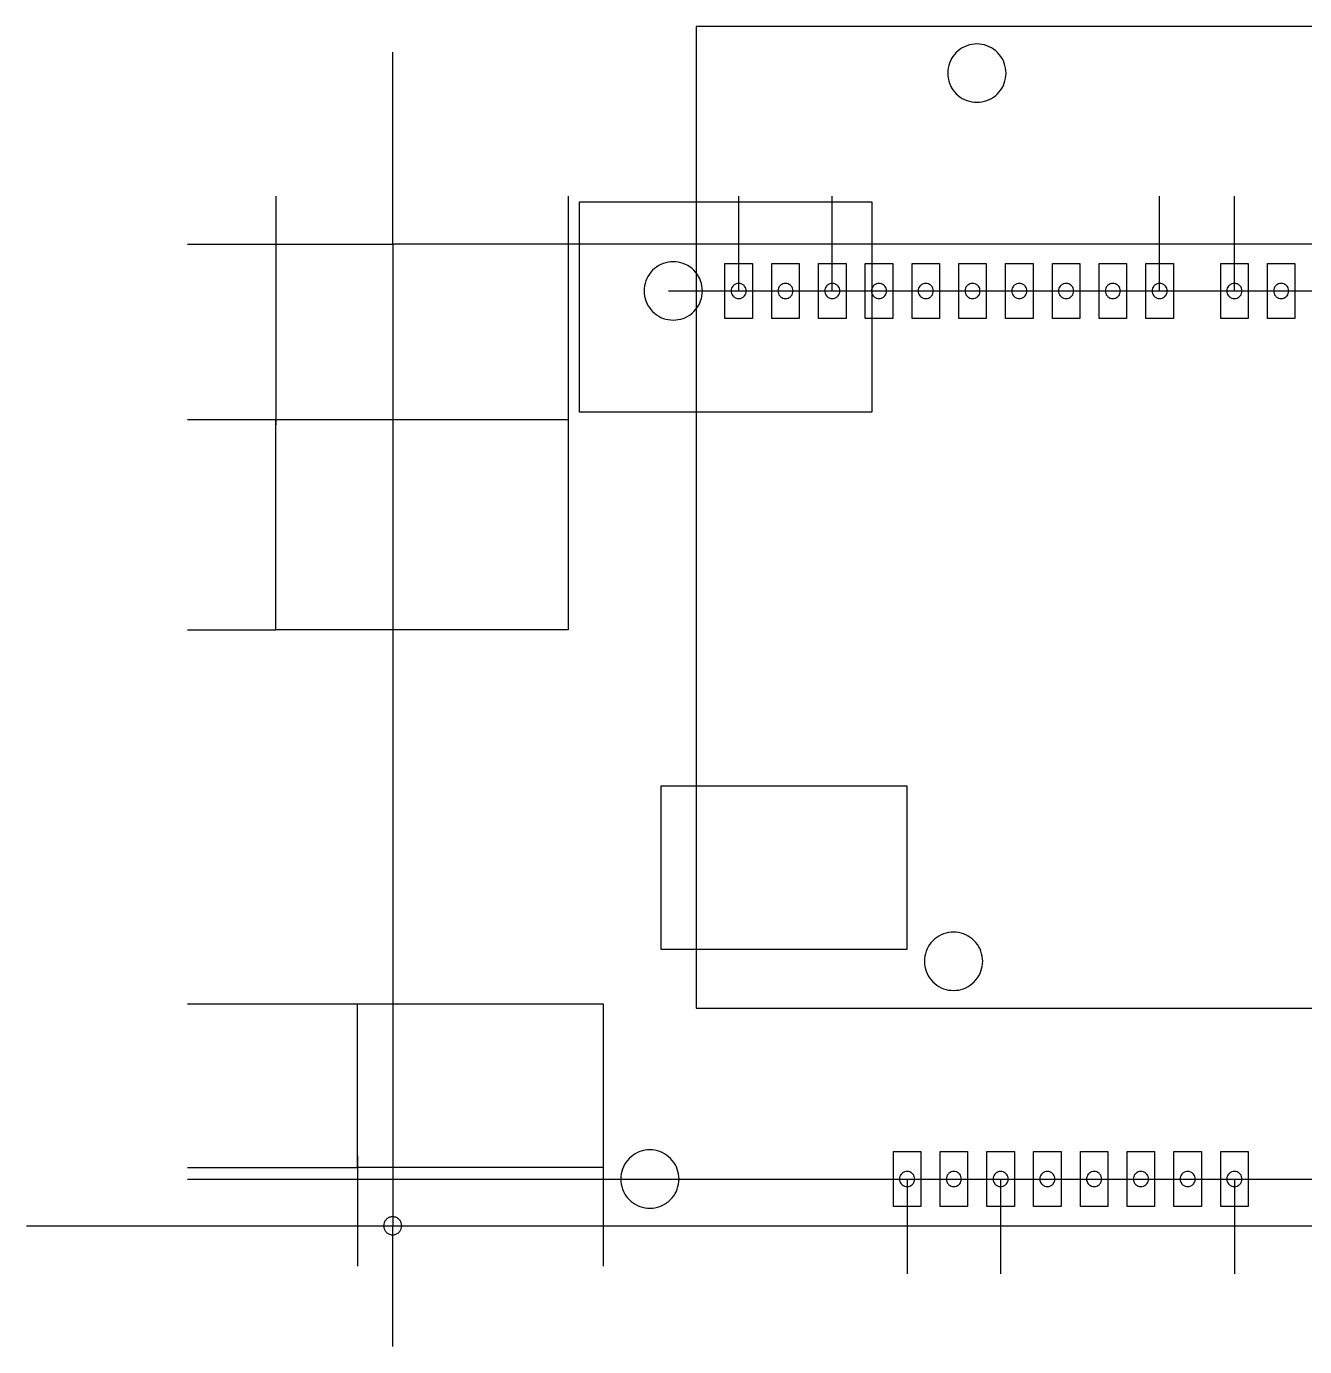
# Model space of a CAD drawing. Extents: x 30 to 168, y 208 to 280.
# Drawn here: x 29.7 to 99, y 208.2 to 279.9 of the extents above; entities that cross this region are included whole.
import ezdxf

# ---------------------------------------------------------------- set-up
doc = ezdxf.new("R2010")
doc.units = 0
for name, color, linetype in [('Layer_1', 7, 'CONTINUOUS'), ('Layer_1_copy', 7, 'CONTINUOUS'), ('Layer_1_copy_1', 7, 'CONTINUOUS')]:
    doc.layers.add(name, color=color, linetype=linetype)

msp = doc.modelspace()

# ---------------------------------------------------------------- linework, layer by layer
at = {"layer": 'Layer_1', "color": 7}
for points in [[(49.581959, 268.048382), (49.581981, 278.466707)], [(43.242852, 270.659365), (43.242852, 258.244512)], [(59.090641, 270.65941), (59.090641, 258.488151)], [(68.345729, 265.512735), (68.345729, 270.659455)], [(73.417029, 265.512735), (73.417029, 270.659455)], [(91.166539, 265.512735), (91.166539, 270.659455)], [(95.223559, 265.512735), (95.223559, 270.659455)], [(38.461355, 268.048382), (49.581959, 268.048382)], [(64.539849, 265.512735), (159.4111, 265.512735)], [(38.461355, 258.5397), (43.242852, 258.5397)], [(38.461355, 247.129322), (43.242852, 247.129322)], [(38.461355, 226.844167), (47.68024, 226.844144)], [(47.68024, 218.603297), (47.68024, 214.799837)], [(60.99236, 218.603297), (60.99236, 214.799837)], [(38.461355, 217.969391), (47.68024, 217.969391)], [(38.462051, 217.335485), (145.67087, 217.335485)], [(77.474059, 217.335485), (77.474059, 212.188765)], [(82.545349, 217.335485), (82.545349, 212.188765)], [(95.223559, 217.335485), (95.223559, 212.188765)], [(29.723234, 214.799837), (49.581959, 214.799837)], [(47.68024, 214.799837), (47.68024, 212.604728)], [(49.581959, 208.246561), (49.581981, 214.799837)], [(60.99236, 214.799837), (60.99236, 212.604728)]]:
    msp.add_lwpolyline(points, dxfattribs=at)
for points in [[(49.581959, 214.799837), (148.47212, 214.799837), (148.47212, 216.067672), (151.00777, 218.603319), (151.00777, 252.834522), (148.47212, 255.370147), (148.47212, 265.512735), (145.96073, 268.048382), (49.581959, 268.048382)], [(67.600586, 267.003036), (69.090891, 267.003036), (69.090891, 264.022426), (67.600586, 264.022426)], [(70.136233, 267.003036), (71.626538, 267.003036), (71.626538, 264.022426), (70.136233, 264.022426)], [(72.67188, 267.003036), (74.162185, 267.003036), (74.162185, 264.022426), (72.67188, 264.022426)], [(75.207527, 267.003036), (76.697832, 267.003036), (76.697832, 264.022426), (75.207527, 264.022426)], [(77.743174, 267.003036), (79.233479, 267.003036), (79.233479, 264.022426), (77.743174, 264.022426)], [(80.278822, 267.003036), (81.769127, 267.003036), (81.769127, 264.022426), (80.278822, 264.022426)], [(82.814446, 267.003036), (84.304751, 267.003036), (84.304751, 264.022426), (82.814446, 264.022426)], [(85.350093, 267.003036), (86.840398, 267.003036), (86.840398, 264.022426), (85.350093, 264.022426)], [(87.885741, 267.003036), (89.376046, 267.003036), (89.376046, 264.022426), (87.885741, 264.022426)], [(90.421388, 267.003036), (91.911693, 267.003036), (91.911693, 264.022426), (90.421388, 264.022426)], [(94.478414, 267.003036), (95.968719, 267.003036), (95.968719, 264.022426), (94.478414, 264.022426)], [(97.014061, 267.003036), (98.504366, 267.003036), (98.504366, 264.022426), (97.014061, 264.022426)], [(66.378223, 265.512728)], [(68.757489, 265.512736)], [(71.293136, 265.512736)], [(73.828783, 265.512736)], [(76.36443, 265.512736)], [(78.900077, 265.512736)], [(81.435725, 265.512736)], [(83.971349, 265.512736)], [(86.506996, 265.512736)], [(89.042644, 265.512736)], [(91.578291, 265.512736)], [(95.635317, 265.512736)], [(98.170964, 265.512736)], [(43.242855, 258.539734), (59.090633, 258.539734), (59.090633, 247.129334), (43.242855, 247.129334)], [(47.680233, 226.844124), (60.992367, 226.844124), (60.992367, 217.969369), (47.680233, 217.969369)], [(76.728907, 218.825786), (78.219212, 218.825786), (78.219212, 215.845176), (76.728907, 215.845176)], [(79.264554, 218.825786), (80.754859, 218.825786), (80.754859, 215.845176), (79.264554, 215.845176)], [(81.800201, 218.825786), (83.290506, 218.825786), (83.290506, 215.845176), (81.800201, 215.845176)], [(84.335848, 218.825786), (85.826153, 218.825786), (85.826153, 215.845176), (84.335848, 215.845176)], [(86.871473, 218.825786), (88.361778, 218.825786), (88.361778, 215.845176), (86.871473, 215.845176)], [(89.40712, 218.825786), (90.897425, 218.825786), (90.897425, 215.845176), (89.40712, 215.845176)], [(91.942767, 218.825786), (93.433072, 218.825786), (93.433072, 215.845176), (91.942767, 215.845176)], [(94.478414, 218.825786), (95.968719, 218.825786), (95.968719, 215.845176), (94.478414, 215.845176)], [(65.110382, 217.335487)], [(77.88581, 217.335486)], [(80.421457, 217.335486)], [(82.957104, 217.335486)], [(85.492751, 217.335486)], [(88.028376, 217.335486)], [(90.564023, 217.335486)], [(93.09967, 217.335486)], [(95.635317, 217.335486)], [(50.07132, 214.799835)]]:
    msp.add_lwpolyline(points, close=True, dxfattribs=at)
for points, knots in [([(66.378223, 265.512728), (66.359317, 265.327727), (66.321775, 264.960372), (66.030515, 264.474906), (65.604061, 264.113975), (65.075977, 263.92255), (64.515621, 263.92255), (63.988278, 264.113975), (63.55887, 264.474906), (63.278582, 264.960372), (63.18072, 265.512728), (63.278582, 266.065084), (63.55887, 266.55055), (63.988278, 266.911481), (64.515621, 267.102906), (65.075977, 267.102906), (65.604061, 266.911481), (66.030515, 266.55055), (66.321775, 266.065084), (66.359317, 265.697729), (66.378223, 265.512728)], [0, 0, 0, 0, 0.552188, 1.096473, 1.648661, 2.200849, 2.745134, 3.297322, 3.84951, 4.393795, 4.945983, 5.498171, 6.042456, 6.594644, 7.146832, 7.691117, 8.243305, 8.795493, 9.339778, 9.891966, 9.891966, 9.891966, 9.891966]), ([(68.757489, 265.512736), (68.752569, 265.464596), (68.742801, 265.369005), (68.667011, 265.24268), (68.556041, 265.148761), (68.418626, 265.098949), (68.272814, 265.098949), (68.135591, 265.148761), (68.023853, 265.24268), (67.950919, 265.369005), (67.925453, 265.512736), (67.950919, 265.656467), (68.023853, 265.782792), (68.135591, 265.876712), (68.272814, 265.926523), (68.418626, 265.926523), (68.556041, 265.876712), (68.667011, 265.782792), (68.742801, 265.656467), (68.752569, 265.560876), (68.757489, 265.512736)], [0, 0, 0, 0, 0.143687, 0.285318, 0.429005, 0.572692, 0.714323, 0.85801, 1.001697, 1.143328, 1.287015, 1.430702, 1.572333, 1.71602, 1.859707, 2.001338, 2.145025, 2.288712, 2.430343, 2.57403, 2.57403, 2.57403, 2.57403]), ([(71.293136, 265.512736), (71.288216, 265.464596), (71.278448, 265.369005), (71.202658, 265.24268), (71.091688, 265.148761), (70.954273, 265.098949), (70.808461, 265.098949), (70.671238, 265.148761), (70.5595, 265.24268), (70.486566, 265.369005), (70.4611, 265.512736), (70.486566, 265.656467), (70.5595, 265.782792), (70.671238, 265.876712), (70.808461, 265.926523), (70.954273, 265.926523), (71.091688, 265.876712), (71.202658, 265.782792), (71.278448, 265.656467), (71.288216, 265.560876), (71.293136, 265.512736)], [0, 0, 0, 0, 0.143687, 0.285318, 0.429005, 0.572692, 0.714323, 0.85801, 1.001697, 1.143328, 1.287015, 1.430702, 1.572333, 1.71602, 1.859707, 2.001338, 2.145025, 2.288712, 2.430343, 2.57403, 2.57403, 2.57403, 2.57403]), ([(73.828783, 265.512736), (73.823863, 265.464596), (73.814095, 265.369005), (73.738305, 265.24268), (73.627335, 265.148761), (73.48992, 265.098949), (73.344108, 265.098949), (73.206885, 265.148761), (73.095147, 265.24268), (73.022213, 265.369005), (72.996747, 265.512736), (73.022213, 265.656467), (73.095147, 265.782792), (73.206885, 265.876712), (73.344108, 265.926523), (73.48992, 265.926523), (73.627335, 265.876712), (73.738305, 265.782792), (73.814095, 265.656467), (73.823863, 265.560876), (73.828783, 265.512736)], [0, 0, 0, 0, 0.143687, 0.285318, 0.429005, 0.572692, 0.714323, 0.85801, 1.001697, 1.143328, 1.287015, 1.430702, 1.572333, 1.71602, 1.859707, 2.001338, 2.145025, 2.288712, 2.430343, 2.57403, 2.57403, 2.57403, 2.57403]), ([(76.36443, 265.512736), (76.35951, 265.464596), (76.349742, 265.369005), (76.273952, 265.24268), (76.162982, 265.148761), (76.025567, 265.098949), (75.879755, 265.098949), (75.742532, 265.148761), (75.630794, 265.24268), (75.55786, 265.369005), (75.532394, 265.512736), (75.55786, 265.656467), (75.630794, 265.782792), (75.742532, 265.876712), (75.879755, 265.926523), (76.025567, 265.926523), (76.162982, 265.876712), (76.273952, 265.782792), (76.349742, 265.656467), (76.35951, 265.560876), (76.36443, 265.512736)], [0, 0, 0, 0, 0.143687, 0.285318, 0.429005, 0.572692, 0.714323, 0.85801, 1.001697, 1.143328, 1.287015, 1.430702, 1.572333, 1.71602, 1.859707, 2.001338, 2.145025, 2.288712, 2.430343, 2.57403, 2.57403, 2.57403, 2.57403]), ([(78.900077, 265.512736), (78.895157, 265.464596), (78.885389, 265.369005), (78.809599, 265.24268), (78.698629, 265.148761), (78.561214, 265.098949), (78.415402, 265.098949), (78.278179, 265.148761), (78.166441, 265.24268), (78.093507, 265.369005), (78.068041, 265.512736), (78.093507, 265.656467), (78.166441, 265.782792), (78.278179, 265.876712), (78.415402, 265.926523), (78.561214, 265.926523), (78.698629, 265.876712), (78.809599, 265.782792), (78.885389, 265.656467), (78.895157, 265.560876), (78.900077, 265.512736)], [0, 0, 0, 0, 0.143687, 0.285318, 0.429005, 0.572692, 0.714323, 0.85801, 1.001697, 1.143328, 1.287015, 1.430702, 1.572333, 1.71602, 1.859707, 2.001338, 2.145025, 2.288712, 2.430343, 2.57403, 2.57403, 2.57403, 2.57403]), ([(81.435725, 265.512736), (81.430805, 265.464596), (81.421037, 265.369005), (81.345247, 265.24268), (81.234277, 265.148761), (81.096862, 265.098949), (80.95105, 265.098949), (80.813827, 265.148761), (80.702089, 265.24268), (80.629155, 265.369005), (80.603689, 265.512736), (80.629155, 265.656467), (80.702089, 265.782792), (80.813827, 265.876712), (80.95105, 265.926523), (81.096862, 265.926523), (81.234277, 265.876712), (81.345247, 265.782792), (81.421037, 265.656467), (81.430805, 265.560876), (81.435725, 265.512736)], [0, 0, 0, 0, 0.143687, 0.285318, 0.429005, 0.572692, 0.714323, 0.85801, 1.001697, 1.143328, 1.287015, 1.430702, 1.572333, 1.71602, 1.859707, 2.001338, 2.145025, 2.288712, 2.430343, 2.57403, 2.57403, 2.57403, 2.57403]), ([(83.971349, 265.512736), (83.966429, 265.464596), (83.956661, 265.369005), (83.880871, 265.24268), (83.769901, 265.148761), (83.632486, 265.098949), (83.486674, 265.098949), (83.349451, 265.148761), (83.237713, 265.24268), (83.164779, 265.369005), (83.139313, 265.512736), (83.164779, 265.656467), (83.237713, 265.782792), (83.349451, 265.876712), (83.486674, 265.926523), (83.632486, 265.926523), (83.769901, 265.876712), (83.880871, 265.782792), (83.956661, 265.656467), (83.966429, 265.560876), (83.971349, 265.512736)], [0, 0, 0, 0, 0.143687, 0.285318, 0.429005, 0.572692, 0.714323, 0.85801, 1.001697, 1.143328, 1.287015, 1.430702, 1.572333, 1.71602, 1.859707, 2.001338, 2.145025, 2.288712, 2.430343, 2.57403, 2.57403, 2.57403, 2.57403]), ([(86.506996, 265.512736), (86.502076, 265.464596), (86.492308, 265.369005), (86.416518, 265.24268), (86.305548, 265.148761), (86.168133, 265.098949), (86.022321, 265.098949), (85.885098, 265.148761), (85.77336, 265.24268), (85.700426, 265.369005), (85.67496, 265.512736), (85.700426, 265.656467), (85.77336, 265.782792), (85.885098, 265.876712), (86.022321, 265.926523), (86.168133, 265.926523), (86.305548, 265.876712), (86.416518, 265.782792), (86.492308, 265.656467), (86.502076, 265.560876), (86.506996, 265.512736)], [0, 0, 0, 0, 0.143687, 0.285318, 0.429005, 0.572692, 0.714323, 0.85801, 1.001697, 1.143328, 1.287015, 1.430702, 1.572333, 1.71602, 1.859707, 2.001338, 2.145025, 2.288712, 2.430343, 2.57403, 2.57403, 2.57403, 2.57403]), ([(89.042644, 265.512736), (89.037724, 265.464596), (89.027956, 265.369005), (88.952166, 265.24268), (88.841196, 265.148761), (88.703781, 265.098949), (88.557969, 265.098949), (88.420746, 265.148761), (88.309008, 265.24268), (88.236074, 265.369005), (88.210608, 265.512736), (88.236074, 265.656467), (88.309008, 265.782792), (88.420746, 265.876712), (88.557969, 265.926523), (88.703781, 265.926523), (88.841196, 265.876712), (88.952166, 265.782792), (89.027956, 265.656467), (89.037724, 265.560876), (89.042644, 265.512736)], [0, 0, 0, 0, 0.143687, 0.285318, 0.429005, 0.572692, 0.714323, 0.85801, 1.001697, 1.143328, 1.287015, 1.430702, 1.572333, 1.71602, 1.859707, 2.001338, 2.145025, 2.288712, 2.430343, 2.57403, 2.57403, 2.57403, 2.57403]), ([(91.578291, 265.512736), (91.573371, 265.464596), (91.563603, 265.369005), (91.487813, 265.24268), (91.376843, 265.148761), (91.239428, 265.098949), (91.093616, 265.098949), (90.956393, 265.148761), (90.844655, 265.24268), (90.771721, 265.369005), (90.746255, 265.512736), (90.771721, 265.656467), (90.844655, 265.782792), (90.956393, 265.876712), (91.093616, 265.926523), (91.239428, 265.926523), (91.376843, 265.876712), (91.487813, 265.782792), (91.563603, 265.656467), (91.573371, 265.560876), (91.578291, 265.512736)], [0, 0, 0, 0, 0.143687, 0.285318, 0.429005, 0.572692, 0.714323, 0.85801, 1.001697, 1.143328, 1.287015, 1.430702, 1.572333, 1.71602, 1.859707, 2.001338, 2.145025, 2.288712, 2.430343, 2.57403, 2.57403, 2.57403, 2.57403]), ([(95.635317, 265.512736), (95.630397, 265.464596), (95.620629, 265.369005), (95.544839, 265.24268), (95.433869, 265.148761), (95.296454, 265.098949), (95.150642, 265.098949), (95.013419, 265.148761), (94.901681, 265.24268), (94.828747, 265.369005), (94.803281, 265.512736), (94.828747, 265.656467), (94.901681, 265.782792), (95.013419, 265.876712), (95.150642, 265.926523), (95.296454, 265.926523), (95.433869, 265.876712), (95.544839, 265.782792), (95.620629, 265.656467), (95.630397, 265.560876), (95.635317, 265.512736)], [0, 0, 0, 0, 0.143687, 0.285318, 0.429005, 0.572692, 0.714323, 0.85801, 1.001697, 1.143328, 1.287015, 1.430702, 1.572333, 1.71602, 1.859707, 2.001338, 2.145025, 2.288712, 2.430343, 2.57403, 2.57403, 2.57403, 2.57403]), ([(98.170964, 265.512736), (98.166044, 265.464596), (98.156276, 265.369005), (98.080486, 265.24268), (97.969516, 265.148761), (97.832101, 265.098949), (97.686289, 265.098949), (97.549066, 265.148761), (97.437328, 265.24268), (97.364394, 265.369005), (97.338928, 265.512736), (97.364394, 265.656467), (97.437328, 265.782792), (97.549066, 265.876712), (97.686289, 265.926523), (97.832101, 265.926523), (97.969516, 265.876712), (98.080486, 265.782792), (98.156276, 265.656467), (98.166044, 265.560876), (98.170964, 265.512736)], [0, 0, 0, 0, 0.143687, 0.285318, 0.429005, 0.572692, 0.714323, 0.85801, 1.001697, 1.143328, 1.287015, 1.430702, 1.572333, 1.71602, 1.859707, 2.001338, 2.145025, 2.288712, 2.430343, 2.57403, 2.57403, 2.57403, 2.57403]), ([(65.110382, 217.335487), (65.091476, 217.150486), (65.053934, 216.783131), (64.762674, 216.297665), (64.33622, 215.936734), (63.808136, 215.745309), (63.24778, 215.745309), (62.720437, 215.936734), (62.291029, 216.297665), (62.010741, 216.783131), (61.912879, 217.335487), (62.010741, 217.887843), (62.291029, 218.373309), (62.720437, 218.73424), (63.24778, 218.925665), (63.808136, 218.925665), (64.33622, 218.73424), (64.762674, 218.373309), (65.053934, 217.887843), (65.091476, 217.520488), (65.110382, 217.335487)], [0, 0, 0, 0, 0.552188, 1.096473, 1.648661, 2.200849, 2.745134, 3.297322, 3.84951, 4.393795, 4.945983, 5.498171, 6.042456, 6.594644, 7.146832, 7.691117, 8.243305, 8.795493, 9.339778, 9.891966, 9.891966, 9.891966, 9.891966]), ([(77.88581, 217.335486), (77.88089, 217.287346), (77.871122, 217.191755), (77.795332, 217.06543), (77.684362, 216.971511), (77.546947, 216.921699), (77.401135, 216.921699), (77.263912, 216.971511), (77.152174, 217.06543), (77.07924, 217.191755), (77.053774, 217.335486), (77.07924, 217.479217), (77.152174, 217.605542), (77.263912, 217.699462), (77.401135, 217.749273), (77.546947, 217.749273), (77.684362, 217.699462), (77.795332, 217.605542), (77.871122, 217.479217), (77.88089, 217.383626), (77.88581, 217.335486)], [0, 0, 0, 0, 0.143687, 0.285318, 0.429005, 0.572692, 0.714323, 0.85801, 1.001697, 1.143328, 1.287015, 1.430702, 1.572333, 1.71602, 1.859707, 2.001338, 2.145025, 2.288712, 2.430343, 2.57403, 2.57403, 2.57403, 2.57403]), ([(80.421457, 217.335486), (80.416537, 217.287346), (80.406769, 217.191755), (80.330979, 217.06543), (80.220009, 216.971511), (80.082594, 216.921699), (79.936782, 216.921699), (79.799559, 216.971511), (79.687821, 217.06543), (79.614887, 217.191755), (79.589421, 217.335486), (79.614887, 217.479217), (79.687821, 217.605542), (79.799559, 217.699462), (79.936782, 217.749273), (80.082594, 217.749273), (80.220009, 217.699462), (80.330979, 217.605542), (80.406769, 217.479217), (80.416537, 217.383626), (80.421457, 217.335486)], [0, 0, 0, 0, 0.143687, 0.285318, 0.429005, 0.572692, 0.714323, 0.85801, 1.001697, 1.143328, 1.287015, 1.430702, 1.572333, 1.71602, 1.859707, 2.001338, 2.145025, 2.288712, 2.430343, 2.57403, 2.57403, 2.57403, 2.57403]), ([(82.957104, 217.335486), (82.952184, 217.287346), (82.942416, 217.191755), (82.866626, 217.06543), (82.755656, 216.971511), (82.618241, 216.921699), (82.472429, 216.921699), (82.335206, 216.971511), (82.223468, 217.06543), (82.150534, 217.191755), (82.125068, 217.335486), (82.150534, 217.479217), (82.223468, 217.605542), (82.335206, 217.699462), (82.472429, 217.749273), (82.618241, 217.749273), (82.755656, 217.699462), (82.866626, 217.605542), (82.942416, 217.479217), (82.952184, 217.383626), (82.957104, 217.335486)], [0, 0, 0, 0, 0.143687, 0.285318, 0.429005, 0.572692, 0.714323, 0.85801, 1.001697, 1.143328, 1.287015, 1.430702, 1.572333, 1.71602, 1.859707, 2.001338, 2.145025, 2.288712, 2.430343, 2.57403, 2.57403, 2.57403, 2.57403]), ([(85.492751, 217.335486), (85.487831, 217.287346), (85.478063, 217.191755), (85.402273, 217.06543), (85.291303, 216.971511), (85.153888, 216.921699), (85.008076, 216.921699), (84.870853, 216.971511), (84.759115, 217.06543), (84.686181, 217.191755), (84.660715, 217.335486), (84.686181, 217.479217), (84.759115, 217.605542), (84.870853, 217.699462), (85.008076, 217.749273), (85.153888, 217.749273), (85.291303, 217.699462), (85.402273, 217.605542), (85.478063, 217.479217), (85.487831, 217.383626), (85.492751, 217.335486)], [0, 0, 0, 0, 0.143687, 0.285318, 0.429005, 0.572692, 0.714323, 0.85801, 1.001697, 1.143328, 1.287015, 1.430702, 1.572333, 1.71602, 1.859707, 2.001338, 2.145025, 2.288712, 2.430343, 2.57403, 2.57403, 2.57403, 2.57403]), ([(88.028376, 217.335486), (88.023456, 217.287346), (88.013688, 217.191755), (87.937898, 217.06543), (87.826928, 216.971511), (87.689513, 216.921699), (87.543701, 216.921699), (87.406478, 216.971511), (87.29474, 217.06543), (87.221806, 217.191755), (87.19634, 217.335486), (87.221806, 217.479217), (87.29474, 217.605542), (87.406478, 217.699462), (87.543701, 217.749273), (87.689513, 217.749273), (87.826928, 217.699462), (87.937898, 217.605542), (88.013688, 217.479217), (88.023456, 217.383626), (88.028376, 217.335486)], [0, 0, 0, 0, 0.143687, 0.285318, 0.429005, 0.572692, 0.714323, 0.85801, 1.001697, 1.143328, 1.287015, 1.430702, 1.572333, 1.71602, 1.859707, 2.001338, 2.145025, 2.288712, 2.430343, 2.57403, 2.57403, 2.57403, 2.57403]), ([(90.564023, 217.335486), (90.559103, 217.287346), (90.549335, 217.191755), (90.473545, 217.06543), (90.362575, 216.971511), (90.22516, 216.921699), (90.079348, 216.921699), (89.942125, 216.971511), (89.830387, 217.06543), (89.757453, 217.191755), (89.731987, 217.335486), (89.757453, 217.479217), (89.830387, 217.605542), (89.942125, 217.699462), (90.079348, 217.749273), (90.22516, 217.749273), (90.362575, 217.699462), (90.473545, 217.605542), (90.549335, 217.479217), (90.559103, 217.383626), (90.564023, 217.335486)], [0, 0, 0, 0, 0.143687, 0.285318, 0.429005, 0.572692, 0.714323, 0.85801, 1.001697, 1.143328, 1.287015, 1.430702, 1.572333, 1.71602, 1.859707, 2.001338, 2.145025, 2.288712, 2.430343, 2.57403, 2.57403, 2.57403, 2.57403]), ([(93.09967, 217.335486), (93.09475, 217.287346), (93.084982, 217.191755), (93.009192, 217.06543), (92.898222, 216.971511), (92.760807, 216.921699), (92.614995, 216.921699), (92.477772, 216.971511), (92.366034, 217.06543), (92.2931, 217.191755), (92.267634, 217.335486), (92.2931, 217.479217), (92.366034, 217.605542), (92.477772, 217.699462), (92.614995, 217.749273), (92.760807, 217.749273), (92.898222, 217.699462), (93.009192, 217.605542), (93.084982, 217.479217), (93.09475, 217.383626), (93.09967, 217.335486)], [0, 0, 0, 0, 0.143687, 0.285318, 0.429005, 0.572692, 0.714323, 0.85801, 1.001697, 1.143328, 1.287015, 1.430702, 1.572333, 1.71602, 1.859707, 2.001338, 2.145025, 2.288712, 2.430343, 2.57403, 2.57403, 2.57403, 2.57403]), ([(95.635317, 217.335486), (95.630397, 217.287346), (95.620629, 217.191755), (95.544839, 217.06543), (95.433869, 216.971511), (95.296454, 216.921699), (95.150642, 216.921699), (95.013419, 216.971511), (94.901681, 217.06543), (94.828747, 217.191755), (94.803281, 217.335486), (94.828747, 217.479217), (94.901681, 217.605542), (95.013419, 217.699462), (95.150642, 217.749273), (95.296454, 217.749273), (95.433869, 217.699462), (95.544839, 217.605542), (95.620629, 217.479217), (95.630397, 217.383626), (95.635317, 217.335486)], [0, 0, 0, 0, 0.143687, 0.285318, 0.429005, 0.572692, 0.714323, 0.85801, 1.001697, 1.143328, 1.287015, 1.430702, 1.572333, 1.71602, 1.859707, 2.001338, 2.145025, 2.288712, 2.430343, 2.57403, 2.57403, 2.57403, 2.57403]), ([(50.07132, 214.799835), (50.065473, 214.742622), (50.053863, 214.629013), (49.963788, 214.478878), (49.831903, 214.367257), (49.668588, 214.308057), (49.495292, 214.308057), (49.332206, 214.367257), (49.199408, 214.478878), (49.112726, 214.629013), (49.082461, 214.799835), (49.112726, 214.970657), (49.199408, 215.120792), (49.332206, 215.232413), (49.495292, 215.291613), (49.668588, 215.291613), (49.831903, 215.232413), (49.963788, 215.120792), (50.053863, 214.970657), (50.065473, 214.857048), (50.07132, 214.799835)], [0, 0, 0, 0, 0.170769, 0.339095, 0.509865, 0.680634, 0.84896, 1.019729, 1.190499, 1.358824, 1.529594, 1.700363, 1.868689, 2.039458, 2.210228, 2.378553, 2.549323, 2.720092, 2.888418, 3.059187, 3.059187, 3.059187, 3.059187])]:
    msp.add_open_spline(points, degree=3, knots=knots, dxfattribs=at)
at = {"layer": 'Layer_1_copy', "color": 7}
for points in [[(49.581959, 268.048382), (49.581981, 278.466707)], [(59.090641, 270.65941), (59.090641, 258.488151)], [(68.345729, 265.512735), (68.345729, 270.659455)], [(73.417029, 265.512735), (73.417029, 270.659455)], [(91.166539, 265.512735), (91.166539, 270.659455)], [(95.223559, 265.512735), (95.223559, 270.659455)], [(64.539849, 265.512735), (159.4111, 265.512735)], [(38.461355, 258.5397), (43.242852, 258.5397)], [(38.461355, 247.129322), (43.242852, 247.129322)], [(38.461355, 226.844167), (47.68024, 226.844144)], [(47.68024, 218.603297), (47.68024, 214.799837)], [(60.99236, 218.603297), (60.99236, 214.799837)], [(38.461355, 217.969391), (47.68024, 217.969391)], [(38.462051, 217.335485), (145.67087, 217.335485)], [(77.474059, 217.335485), (77.474059, 212.188765)], [(82.545349, 217.335485), (82.545349, 212.188765)], [(95.223559, 217.335485), (95.223559, 212.188765)], [(29.723234, 214.799837), (49.581959, 214.799837)], [(47.68024, 214.799837), (47.68024, 212.604728)], [(49.581959, 208.246561), (49.581981, 214.799837)], [(60.99236, 214.799837), (60.99236, 212.604728)]]:
    msp.add_lwpolyline(points, dxfattribs=at)
for points in [[(49.581959, 214.799837), (148.47212, 214.799837), (148.47212, 216.067672), (151.00777, 218.603319), (151.00777, 252.834522), (148.47212, 255.370147), (148.47212, 265.512735), (145.96073, 268.048382), (49.581959, 268.048382)], [(67.600586, 267.003036), (69.090891, 267.003036), (69.090891, 264.022426), (67.600586, 264.022426)], [(70.136233, 267.003036), (71.626538, 267.003036), (71.626538, 264.022426), (70.136233, 264.022426)], [(72.67188, 267.003036), (74.162185, 267.003036), (74.162185, 264.022426), (72.67188, 264.022426)], [(75.207527, 267.003036), (76.697832, 267.003036), (76.697832, 264.022426), (75.207527, 264.022426)], [(77.743174, 267.003036), (79.233479, 267.003036), (79.233479, 264.022426), (77.743174, 264.022426)], [(80.278822, 267.003036), (81.769127, 267.003036), (81.769127, 264.022426), (80.278822, 264.022426)], [(82.814446, 267.003036), (84.304751, 267.003036), (84.304751, 264.022426), (82.814446, 264.022426)], [(85.350093, 267.003036), (86.840398, 267.003036), (86.840398, 264.022426), (85.350093, 264.022426)], [(87.885741, 267.003036), (89.376046, 267.003036), (89.376046, 264.022426), (87.885741, 264.022426)], [(90.421388, 267.003036), (91.911693, 267.003036), (91.911693, 264.022426), (90.421388, 264.022426)], [(94.478414, 267.003036), (95.968719, 267.003036), (95.968719, 264.022426), (94.478414, 264.022426)], [(97.014061, 267.003036), (98.504366, 267.003036), (98.504366, 264.022426), (97.014061, 264.022426)], [(66.378223, 265.512728)], [(68.757489, 265.512736)], [(71.293136, 265.512736)], [(73.828783, 265.512736)], [(76.36443, 265.512736)], [(78.900077, 265.512736)], [(81.435725, 265.512736)], [(83.971349, 265.512736)], [(86.506996, 265.512736)], [(89.042644, 265.512736)], [(91.578291, 265.512736)], [(95.635317, 265.512736)], [(98.170964, 265.512736)], [(43.242855, 258.539734), (59.090633, 258.539734), (59.090633, 247.129334), (43.242855, 247.129334)], [(47.680233, 226.844124), (60.992367, 226.844124), (60.992367, 217.969369), (47.680233, 217.969369)], [(76.728907, 218.825786), (78.219212, 218.825786), (78.219212, 215.845176), (76.728907, 215.845176)], [(79.264554, 218.825786), (80.754859, 218.825786), (80.754859, 215.845176), (79.264554, 215.845176)], [(81.800201, 218.825786), (83.290506, 218.825786), (83.290506, 215.845176), (81.800201, 215.845176)], [(84.335848, 218.825786), (85.826153, 218.825786), (85.826153, 215.845176), (84.335848, 215.845176)], [(86.871473, 218.825786), (88.361778, 218.825786), (88.361778, 215.845176), (86.871473, 215.845176)], [(89.40712, 218.825786), (90.897425, 218.825786), (90.897425, 215.845176), (89.40712, 215.845176)], [(91.942767, 218.825786), (93.433072, 218.825786), (93.433072, 215.845176), (91.942767, 215.845176)], [(94.478414, 218.825786), (95.968719, 218.825786), (95.968719, 215.845176), (94.478414, 215.845176)], [(65.110382, 217.335487)], [(77.88581, 217.335486)], [(80.421457, 217.335486)], [(82.957104, 217.335486)], [(85.492751, 217.335486)], [(88.028376, 217.335486)], [(90.564023, 217.335486)], [(93.09967, 217.335486)], [(95.635317, 217.335486)], [(50.07132, 214.799835)]]:
    msp.add_lwpolyline(points, close=True, dxfattribs=at)
for points, knots in [([(66.378223, 265.512728), (66.359317, 265.327727), (66.321775, 264.960372), (66.030515, 264.474906), (65.604061, 264.113975), (65.075977, 263.92255), (64.515621, 263.92255), (63.988278, 264.113975), (63.55887, 264.474906), (63.278582, 264.960372), (63.18072, 265.512728), (63.278582, 266.065084), (63.55887, 266.55055), (63.988278, 266.911481), (64.515621, 267.102906), (65.075977, 267.102906), (65.604061, 266.911481), (66.030515, 266.55055), (66.321775, 266.065084), (66.359317, 265.697729), (66.378223, 265.512728)], [0, 0, 0, 0, 0.552188, 1.096473, 1.648661, 2.200849, 2.745134, 3.297322, 3.84951, 4.393795, 4.945983, 5.498171, 6.042456, 6.594644, 7.146832, 7.691117, 8.243305, 8.795493, 9.339778, 9.891966, 9.891966, 9.891966, 9.891966]), ([(68.757489, 265.512736), (68.752569, 265.464596), (68.742801, 265.369005), (68.667011, 265.24268), (68.556041, 265.148761), (68.418626, 265.098949), (68.272814, 265.098949), (68.135591, 265.148761), (68.023853, 265.24268), (67.950919, 265.369005), (67.925453, 265.512736), (67.950919, 265.656467), (68.023853, 265.782792), (68.135591, 265.876712), (68.272814, 265.926523), (68.418626, 265.926523), (68.556041, 265.876712), (68.667011, 265.782792), (68.742801, 265.656467), (68.752569, 265.560876), (68.757489, 265.512736)], [0, 0, 0, 0, 0.143687, 0.285318, 0.429005, 0.572692, 0.714323, 0.85801, 1.001697, 1.143328, 1.287015, 1.430702, 1.572333, 1.71602, 1.859707, 2.001338, 2.145025, 2.288712, 2.430343, 2.57403, 2.57403, 2.57403, 2.57403]), ([(71.293136, 265.512736), (71.288216, 265.464596), (71.278448, 265.369005), (71.202658, 265.24268), (71.091688, 265.148761), (70.954273, 265.098949), (70.808461, 265.098949), (70.671238, 265.148761), (70.5595, 265.24268), (70.486566, 265.369005), (70.4611, 265.512736), (70.486566, 265.656467), (70.5595, 265.782792), (70.671238, 265.876712), (70.808461, 265.926523), (70.954273, 265.926523), (71.091688, 265.876712), (71.202658, 265.782792), (71.278448, 265.656467), (71.288216, 265.560876), (71.293136, 265.512736)], [0, 0, 0, 0, 0.143687, 0.285318, 0.429005, 0.572692, 0.714323, 0.85801, 1.001697, 1.143328, 1.287015, 1.430702, 1.572333, 1.71602, 1.859707, 2.001338, 2.145025, 2.288712, 2.430343, 2.57403, 2.57403, 2.57403, 2.57403]), ([(73.828783, 265.512736), (73.823863, 265.464596), (73.814095, 265.369005), (73.738305, 265.24268), (73.627335, 265.148761), (73.48992, 265.098949), (73.344108, 265.098949), (73.206885, 265.148761), (73.095147, 265.24268), (73.022213, 265.369005), (72.996747, 265.512736), (73.022213, 265.656467), (73.095147, 265.782792), (73.206885, 265.876712), (73.344108, 265.926523), (73.48992, 265.926523), (73.627335, 265.876712), (73.738305, 265.782792), (73.814095, 265.656467), (73.823863, 265.560876), (73.828783, 265.512736)], [0, 0, 0, 0, 0.143687, 0.285318, 0.429005, 0.572692, 0.714323, 0.85801, 1.001697, 1.143328, 1.287015, 1.430702, 1.572333, 1.71602, 1.859707, 2.001338, 2.145025, 2.288712, 2.430343, 2.57403, 2.57403, 2.57403, 2.57403]), ([(76.36443, 265.512736), (76.35951, 265.464596), (76.349742, 265.369005), (76.273952, 265.24268), (76.162982, 265.148761), (76.025567, 265.098949), (75.879755, 265.098949), (75.742532, 265.148761), (75.630794, 265.24268), (75.55786, 265.369005), (75.532394, 265.512736), (75.55786, 265.656467), (75.630794, 265.782792), (75.742532, 265.876712), (75.879755, 265.926523), (76.025567, 265.926523), (76.162982, 265.876712), (76.273952, 265.782792), (76.349742, 265.656467), (76.35951, 265.560876), (76.36443, 265.512736)], [0, 0, 0, 0, 0.143687, 0.285318, 0.429005, 0.572692, 0.714323, 0.85801, 1.001697, 1.143328, 1.287015, 1.430702, 1.572333, 1.71602, 1.859707, 2.001338, 2.145025, 2.288712, 2.430343, 2.57403, 2.57403, 2.57403, 2.57403]), ([(78.900077, 265.512736), (78.895157, 265.464596), (78.885389, 265.369005), (78.809599, 265.24268), (78.698629, 265.148761), (78.561214, 265.098949), (78.415402, 265.098949), (78.278179, 265.148761), (78.166441, 265.24268), (78.093507, 265.369005), (78.068041, 265.512736), (78.093507, 265.656467), (78.166441, 265.782792), (78.278179, 265.876712), (78.415402, 265.926523), (78.561214, 265.926523), (78.698629, 265.876712), (78.809599, 265.782792), (78.885389, 265.656467), (78.895157, 265.560876), (78.900077, 265.512736)], [0, 0, 0, 0, 0.143687, 0.285318, 0.429005, 0.572692, 0.714323, 0.85801, 1.001697, 1.143328, 1.287015, 1.430702, 1.572333, 1.71602, 1.859707, 2.001338, 2.145025, 2.288712, 2.430343, 2.57403, 2.57403, 2.57403, 2.57403]), ([(81.435725, 265.512736), (81.430805, 265.464596), (81.421037, 265.369005), (81.345247, 265.24268), (81.234277, 265.148761), (81.096862, 265.098949), (80.95105, 265.098949), (80.813827, 265.148761), (80.702089, 265.24268), (80.629155, 265.369005), (80.603689, 265.512736), (80.629155, 265.656467), (80.702089, 265.782792), (80.813827, 265.876712), (80.95105, 265.926523), (81.096862, 265.926523), (81.234277, 265.876712), (81.345247, 265.782792), (81.421037, 265.656467), (81.430805, 265.560876), (81.435725, 265.512736)], [0, 0, 0, 0, 0.143687, 0.285318, 0.429005, 0.572692, 0.714323, 0.85801, 1.001697, 1.143328, 1.287015, 1.430702, 1.572333, 1.71602, 1.859707, 2.001338, 2.145025, 2.288712, 2.430343, 2.57403, 2.57403, 2.57403, 2.57403]), ([(83.971349, 265.512736), (83.966429, 265.464596), (83.956661, 265.369005), (83.880871, 265.24268), (83.769901, 265.148761), (83.632486, 265.098949), (83.486674, 265.098949), (83.349451, 265.148761), (83.237713, 265.24268), (83.164779, 265.369005), (83.139313, 265.512736), (83.164779, 265.656467), (83.237713, 265.782792), (83.349451, 265.876712), (83.486674, 265.926523), (83.632486, 265.926523), (83.769901, 265.876712), (83.880871, 265.782792), (83.956661, 265.656467), (83.966429, 265.560876), (83.971349, 265.512736)], [0, 0, 0, 0, 0.143687, 0.285318, 0.429005, 0.572692, 0.714323, 0.85801, 1.001697, 1.143328, 1.287015, 1.430702, 1.572333, 1.71602, 1.859707, 2.001338, 2.145025, 2.288712, 2.430343, 2.57403, 2.57403, 2.57403, 2.57403]), ([(86.506996, 265.512736), (86.502076, 265.464596), (86.492308, 265.369005), (86.416518, 265.24268), (86.305548, 265.148761), (86.168133, 265.098949), (86.022321, 265.098949), (85.885098, 265.148761), (85.77336, 265.24268), (85.700426, 265.369005), (85.67496, 265.512736), (85.700426, 265.656467), (85.77336, 265.782792), (85.885098, 265.876712), (86.022321, 265.926523), (86.168133, 265.926523), (86.305548, 265.876712), (86.416518, 265.782792), (86.492308, 265.656467), (86.502076, 265.560876), (86.506996, 265.512736)], [0, 0, 0, 0, 0.143687, 0.285318, 0.429005, 0.572692, 0.714323, 0.85801, 1.001697, 1.143328, 1.287015, 1.430702, 1.572333, 1.71602, 1.859707, 2.001338, 2.145025, 2.288712, 2.430343, 2.57403, 2.57403, 2.57403, 2.57403]), ([(89.042644, 265.512736), (89.037724, 265.464596), (89.027956, 265.369005), (88.952166, 265.24268), (88.841196, 265.148761), (88.703781, 265.098949), (88.557969, 265.098949), (88.420746, 265.148761), (88.309008, 265.24268), (88.236074, 265.369005), (88.210608, 265.512736), (88.236074, 265.656467), (88.309008, 265.782792), (88.420746, 265.876712), (88.557969, 265.926523), (88.703781, 265.926523), (88.841196, 265.876712), (88.952166, 265.782792), (89.027956, 265.656467), (89.037724, 265.560876), (89.042644, 265.512736)], [0, 0, 0, 0, 0.143687, 0.285318, 0.429005, 0.572692, 0.714323, 0.85801, 1.001697, 1.143328, 1.287015, 1.430702, 1.572333, 1.71602, 1.859707, 2.001338, 2.145025, 2.288712, 2.430343, 2.57403, 2.57403, 2.57403, 2.57403]), ([(91.578291, 265.512736), (91.573371, 265.464596), (91.563603, 265.369005), (91.487813, 265.24268), (91.376843, 265.148761), (91.239428, 265.098949), (91.093616, 265.098949), (90.956393, 265.148761), (90.844655, 265.24268), (90.771721, 265.369005), (90.746255, 265.512736), (90.771721, 265.656467), (90.844655, 265.782792), (90.956393, 265.876712), (91.093616, 265.926523), (91.239428, 265.926523), (91.376843, 265.876712), (91.487813, 265.782792), (91.563603, 265.656467), (91.573371, 265.560876), (91.578291, 265.512736)], [0, 0, 0, 0, 0.143687, 0.285318, 0.429005, 0.572692, 0.714323, 0.85801, 1.001697, 1.143328, 1.287015, 1.430702, 1.572333, 1.71602, 1.859707, 2.001338, 2.145025, 2.288712, 2.430343, 2.57403, 2.57403, 2.57403, 2.57403]), ([(95.635317, 265.512736), (95.630397, 265.464596), (95.620629, 265.369005), (95.544839, 265.24268), (95.433869, 265.148761), (95.296454, 265.098949), (95.150642, 265.098949), (95.013419, 265.148761), (94.901681, 265.24268), (94.828747, 265.369005), (94.803281, 265.512736), (94.828747, 265.656467), (94.901681, 265.782792), (95.013419, 265.876712), (95.150642, 265.926523), (95.296454, 265.926523), (95.433869, 265.876712), (95.544839, 265.782792), (95.620629, 265.656467), (95.630397, 265.560876), (95.635317, 265.512736)], [0, 0, 0, 0, 0.143687, 0.285318, 0.429005, 0.572692, 0.714323, 0.85801, 1.001697, 1.143328, 1.287015, 1.430702, 1.572333, 1.71602, 1.859707, 2.001338, 2.145025, 2.288712, 2.430343, 2.57403, 2.57403, 2.57403, 2.57403]), ([(98.170964, 265.512736), (98.166044, 265.464596), (98.156276, 265.369005), (98.080486, 265.24268), (97.969516, 265.148761), (97.832101, 265.098949), (97.686289, 265.098949), (97.549066, 265.148761), (97.437328, 265.24268), (97.364394, 265.369005), (97.338928, 265.512736), (97.364394, 265.656467), (97.437328, 265.782792), (97.549066, 265.876712), (97.686289, 265.926523), (97.832101, 265.926523), (97.969516, 265.876712), (98.080486, 265.782792), (98.156276, 265.656467), (98.166044, 265.560876), (98.170964, 265.512736)], [0, 0, 0, 0, 0.143687, 0.285318, 0.429005, 0.572692, 0.714323, 0.85801, 1.001697, 1.143328, 1.287015, 1.430702, 1.572333, 1.71602, 1.859707, 2.001338, 2.145025, 2.288712, 2.430343, 2.57403, 2.57403, 2.57403, 2.57403]), ([(65.110382, 217.335487), (65.091476, 217.150486), (65.053934, 216.783131), (64.762674, 216.297665), (64.33622, 215.936734), (63.808136, 215.745309), (63.24778, 215.745309), (62.720437, 215.936734), (62.291029, 216.297665), (62.010741, 216.783131), (61.912879, 217.335487), (62.010741, 217.887843), (62.291029, 218.373309), (62.720437, 218.73424), (63.24778, 218.925665), (63.808136, 218.925665), (64.33622, 218.73424), (64.762674, 218.373309), (65.053934, 217.887843), (65.091476, 217.520488), (65.110382, 217.335487)], [0, 0, 0, 0, 0.552188, 1.096473, 1.648661, 2.200849, 2.745134, 3.297322, 3.84951, 4.393795, 4.945983, 5.498171, 6.042456, 6.594644, 7.146832, 7.691117, 8.243305, 8.795493, 9.339778, 9.891966, 9.891966, 9.891966, 9.891966]), ([(77.88581, 217.335486), (77.88089, 217.287346), (77.871122, 217.191755), (77.795332, 217.06543), (77.684362, 216.971511), (77.546947, 216.921699), (77.401135, 216.921699), (77.263912, 216.971511), (77.152174, 217.06543), (77.07924, 217.191755), (77.053774, 217.335486), (77.07924, 217.479217), (77.152174, 217.605542), (77.263912, 217.699462), (77.401135, 217.749273), (77.546947, 217.749273), (77.684362, 217.699462), (77.795332, 217.605542), (77.871122, 217.479217), (77.88089, 217.383626), (77.88581, 217.335486)], [0, 0, 0, 0, 0.143687, 0.285318, 0.429005, 0.572692, 0.714323, 0.85801, 1.001697, 1.143328, 1.287015, 1.430702, 1.572333, 1.71602, 1.859707, 2.001338, 2.145025, 2.288712, 2.430343, 2.57403, 2.57403, 2.57403, 2.57403]), ([(80.421457, 217.335486), (80.416537, 217.287346), (80.406769, 217.191755), (80.330979, 217.06543), (80.220009, 216.971511), (80.082594, 216.921699), (79.936782, 216.921699), (79.799559, 216.971511), (79.687821, 217.06543), (79.614887, 217.191755), (79.589421, 217.335486), (79.614887, 217.479217), (79.687821, 217.605542), (79.799559, 217.699462), (79.936782, 217.749273), (80.082594, 217.749273), (80.220009, 217.699462), (80.330979, 217.605542), (80.406769, 217.479217), (80.416537, 217.383626), (80.421457, 217.335486)], [0, 0, 0, 0, 0.143687, 0.285318, 0.429005, 0.572692, 0.714323, 0.85801, 1.001697, 1.143328, 1.287015, 1.430702, 1.572333, 1.71602, 1.859707, 2.001338, 2.145025, 2.288712, 2.430343, 2.57403, 2.57403, 2.57403, 2.57403]), ([(82.957104, 217.335486), (82.952184, 217.287346), (82.942416, 217.191755), (82.866626, 217.06543), (82.755656, 216.971511), (82.618241, 216.921699), (82.472429, 216.921699), (82.335206, 216.971511), (82.223468, 217.06543), (82.150534, 217.191755), (82.125068, 217.335486), (82.150534, 217.479217), (82.223468, 217.605542), (82.335206, 217.699462), (82.472429, 217.749273), (82.618241, 217.749273), (82.755656, 217.699462), (82.866626, 217.605542), (82.942416, 217.479217), (82.952184, 217.383626), (82.957104, 217.335486)], [0, 0, 0, 0, 0.143687, 0.285318, 0.429005, 0.572692, 0.714323, 0.85801, 1.001697, 1.143328, 1.287015, 1.430702, 1.572333, 1.71602, 1.859707, 2.001338, 2.145025, 2.288712, 2.430343, 2.57403, 2.57403, 2.57403, 2.57403]), ([(85.492751, 217.335486), (85.487831, 217.287346), (85.478063, 217.191755), (85.402273, 217.06543), (85.291303, 216.971511), (85.153888, 216.921699), (85.008076, 216.921699), (84.870853, 216.971511), (84.759115, 217.06543), (84.686181, 217.191755), (84.660715, 217.335486), (84.686181, 217.479217), (84.759115, 217.605542), (84.870853, 217.699462), (85.008076, 217.749273), (85.153888, 217.749273), (85.291303, 217.699462), (85.402273, 217.605542), (85.478063, 217.479217), (85.487831, 217.383626), (85.492751, 217.335486)], [0, 0, 0, 0, 0.143687, 0.285318, 0.429005, 0.572692, 0.714323, 0.85801, 1.001697, 1.143328, 1.287015, 1.430702, 1.572333, 1.71602, 1.859707, 2.001338, 2.145025, 2.288712, 2.430343, 2.57403, 2.57403, 2.57403, 2.57403]), ([(88.028376, 217.335486), (88.023456, 217.287346), (88.013688, 217.191755), (87.937898, 217.06543), (87.826928, 216.971511), (87.689513, 216.921699), (87.543701, 216.921699), (87.406478, 216.971511), (87.29474, 217.06543), (87.221806, 217.191755), (87.19634, 217.335486), (87.221806, 217.479217), (87.29474, 217.605542), (87.406478, 217.699462), (87.543701, 217.749273), (87.689513, 217.749273), (87.826928, 217.699462), (87.937898, 217.605542), (88.013688, 217.479217), (88.023456, 217.383626), (88.028376, 217.335486)], [0, 0, 0, 0, 0.143687, 0.285318, 0.429005, 0.572692, 0.714323, 0.85801, 1.001697, 1.143328, 1.287015, 1.430702, 1.572333, 1.71602, 1.859707, 2.001338, 2.145025, 2.288712, 2.430343, 2.57403, 2.57403, 2.57403, 2.57403]), ([(90.564023, 217.335486), (90.559103, 217.287346), (90.549335, 217.191755), (90.473545, 217.06543), (90.362575, 216.971511), (90.22516, 216.921699), (90.079348, 216.921699), (89.942125, 216.971511), (89.830387, 217.06543), (89.757453, 217.191755), (89.731987, 217.335486), (89.757453, 217.479217), (89.830387, 217.605542), (89.942125, 217.699462), (90.079348, 217.749273), (90.22516, 217.749273), (90.362575, 217.699462), (90.473545, 217.605542), (90.549335, 217.479217), (90.559103, 217.383626), (90.564023, 217.335486)], [0, 0, 0, 0, 0.143687, 0.285318, 0.429005, 0.572692, 0.714323, 0.85801, 1.001697, 1.143328, 1.287015, 1.430702, 1.572333, 1.71602, 1.859707, 2.001338, 2.145025, 2.288712, 2.430343, 2.57403, 2.57403, 2.57403, 2.57403]), ([(93.09967, 217.335486), (93.09475, 217.287346), (93.084982, 217.191755), (93.009192, 217.06543), (92.898222, 216.971511), (92.760807, 216.921699), (92.614995, 216.921699), (92.477772, 216.971511), (92.366034, 217.06543), (92.2931, 217.191755), (92.267634, 217.335486), (92.2931, 217.479217), (92.366034, 217.605542), (92.477772, 217.699462), (92.614995, 217.749273), (92.760807, 217.749273), (92.898222, 217.699462), (93.009192, 217.605542), (93.084982, 217.479217), (93.09475, 217.383626), (93.09967, 217.335486)], [0, 0, 0, 0, 0.143687, 0.285318, 0.429005, 0.572692, 0.714323, 0.85801, 1.001697, 1.143328, 1.287015, 1.430702, 1.572333, 1.71602, 1.859707, 2.001338, 2.145025, 2.288712, 2.430343, 2.57403, 2.57403, 2.57403, 2.57403]), ([(95.635317, 217.335486), (95.630397, 217.287346), (95.620629, 217.191755), (95.544839, 217.06543), (95.433869, 216.971511), (95.296454, 216.921699), (95.150642, 216.921699), (95.013419, 216.971511), (94.901681, 217.06543), (94.828747, 217.191755), (94.803281, 217.335486), (94.828747, 217.479217), (94.901681, 217.605542), (95.013419, 217.699462), (95.150642, 217.749273), (95.296454, 217.749273), (95.433869, 217.699462), (95.544839, 217.605542), (95.620629, 217.479217), (95.630397, 217.383626), (95.635317, 217.335486)], [0, 0, 0, 0, 0.143687, 0.285318, 0.429005, 0.572692, 0.714323, 0.85801, 1.001697, 1.143328, 1.287015, 1.430702, 1.572333, 1.71602, 1.859707, 2.001338, 2.145025, 2.288712, 2.430343, 2.57403, 2.57403, 2.57403, 2.57403]), ([(50.07132, 214.799835), (50.065473, 214.742622), (50.053863, 214.629013), (49.963788, 214.478878), (49.831903, 214.367257), (49.668588, 214.308057), (49.495292, 214.308057), (49.332206, 214.367257), (49.199408, 214.478878), (49.112726, 214.629013), (49.082461, 214.799835), (49.112726, 214.970657), (49.199408, 215.120792), (49.332206, 215.232413), (49.495292, 215.291613), (49.668588, 215.291613), (49.831903, 215.232413), (49.963788, 215.120792), (50.053863, 214.970657), (50.065473, 214.857048), (50.07132, 214.799835)], [0, 0, 0, 0, 0.170769, 0.339095, 0.509865, 0.680634, 0.84896, 1.019729, 1.190499, 1.358824, 1.529594, 1.700363, 1.868689, 2.039458, 2.210228, 2.378553, 2.549323, 2.720092, 2.888418, 3.059187, 3.059187, 3.059187, 3.059187])]:
    msp.add_open_spline(points, degree=3, knots=knots, dxfattribs=at)
at = {"layer": 'Layer_1_copy_1', "color": 7}
for points in [[(66.046193, 226.613605), (164.93636, 226.613605), (164.93636, 227.881441), (167.47201, 230.417085), (167.47201, 264.64829), (164.93636, 267.183915), (164.93636, 277.326503), (162.42497, 279.86215), (66.046193, 279.86215)], [(82.842457, 277.326496)], [(59.707088, 270.353502), (75.554866, 270.353502), (75.554866, 258.943102), (59.707088, 258.943102)], [(64.14447, 238.65789), (77.456604, 238.65789), (77.456604, 229.783135), (64.14447, 229.783135)], [(81.574619, 229.149254)]]:
    msp.add_lwpolyline(points, close=True, dxfattribs=at)
for points in [[(82.842457, 277.326496), (82.823551, 277.141495), (82.786009, 276.77414), (82.494749, 276.288674), (82.068295, 275.927743), (81.540211, 275.736318), (80.979855, 275.736318), (80.452512, 275.927743), (80.023104, 276.288674), (79.742816, 276.77414), (79.644954, 277.326496), (79.742816, 277.878852), (80.023104, 278.364318), (80.452512, 278.725249), (80.979855, 278.916674), (81.540211, 278.916674), (82.068295, 278.725249), (82.494749, 278.364318), (82.786009, 277.878852), (82.823551, 277.511497), (82.842457, 277.326496)], [(81.574619, 229.149254), (81.555713, 228.964253), (81.518171, 228.596898), (81.226911, 228.111432), (80.800457, 227.750501), (80.272373, 227.559076), (79.712017, 227.559076), (79.184674, 227.750501), (78.755266, 228.111432), (78.474978, 228.596898), (78.377116, 229.149254), (78.474978, 229.70161), (78.755266, 230.187076), (79.184674, 230.548007), (79.712017, 230.739432), (80.272373, 230.739432), (80.800457, 230.548007), (81.226911, 230.187076), (81.518171, 229.70161), (81.555713, 229.334255), (81.574619, 229.149254)]]:
    msp.add_open_spline(points, degree=3, knots=[0, 0, 0, 0, 0.552188, 1.096473, 1.648661, 2.200849, 2.745134, 3.297322, 3.84951, 4.393795, 4.945983, 5.498171, 6.042456, 6.594644, 7.146832, 7.691117, 8.243305, 8.795493, 9.339778, 9.891966, 9.891966, 9.891966, 9.891966], dxfattribs=at)

doc.saveas('drawing.dxf')
